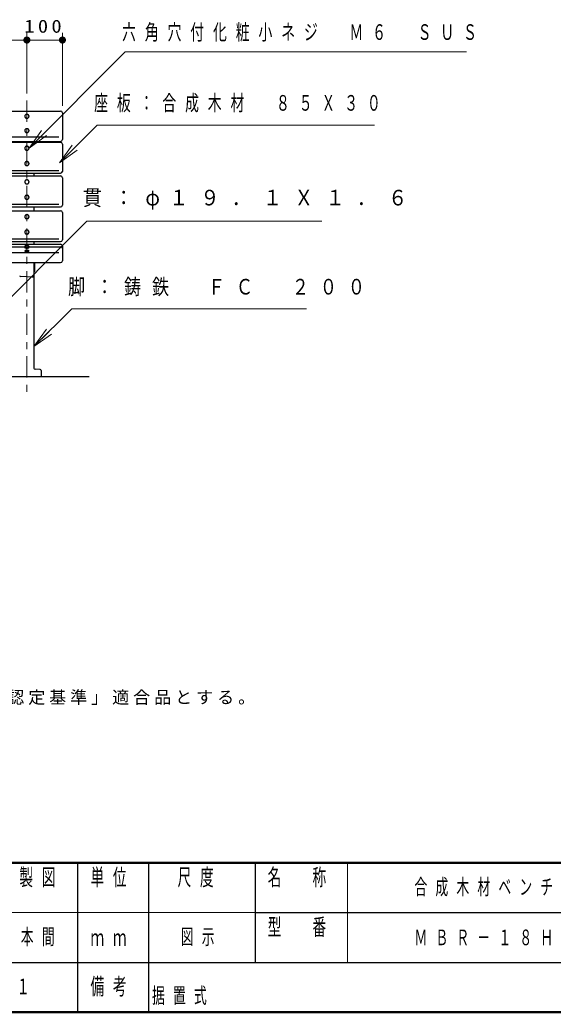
# Model space of a CAD drawing. Units: millimetres on the paper, scale 1:20. Extents: x -365 to 10, y -38 to 257.
# Drawn here: x -215.6 to -140.6, y 0 to 139.6 of the extents above; entities that cross this region are included whole.
import ezdxf

# ---------------------------------------------------------------- set-up
doc = ezdxf.new("R2010")
doc.units = ezdxf.units.MM
doc.linetypes.add('USER2', pattern=[6, 3, -1, 1, -1])
doc.layers.add('LY_1', color=4, linetype='Continuous', lineweight=25)
doc.layers.add('LY_2', color=7, linetype='Continuous', lineweight=13)
doc.styles.add('ＭＳ ゴシック', font='')
doc.styles.get('ＭＳ ゴシック').set_extended_font_data('MS Gothic')

# ---------------------------------------------------------------- blocks, each defined once
blk = doc.blocks.new('filled_dot')
at = {"color": 0, "linetype": 'Continuous', "lineweight": -2, "const_width": 1.25}
blk.add_lwpolyline([(-0.625, 0, 1), (0.625, 0, 1)], format="xyb", close=True, dxfattribs=at)

msp = doc.modelspace()

# ---------------------------------------------------------------- linework, layer by layer
at = {"layer": 'LY_1', "color": 7, "lineweight": 13}
for p, q in [((-214.596, 129.276), (-214.596, 137.776)), ((-209.596, 127.526), (-209.596, 137.776)), ((-254.596, 136.776), (-214.596, 136.776)), ((-214.596, 136.776), (-209.596, 136.776)), ((-214.296, 121.556), (-212.53, 124.032)), ((-214.296, 121.556), (-212.176, 123.679)), ((-211.822, 123.326), (-214.296, 121.556)), ((-210.009, 119.499), (-208.241, 121.974)), ((-210.009, 119.499), (-207.888, 121.62)), ((-207.534, 121.267), (-210.009, 119.499)), ((-213.596, 93.643), (-211.828, 96.117)), ((-213.596, 93.643), (-211.474, 95.764)), ((-211.121, 95.41), (-213.596, 93.643))]:
    msp.add_line(p, q, dxfattribs=at)
at = {"layer": 'LY_1', "color": 7, "linetype": 'USER2', "lineweight": 13}
msp.add_line((-214.596, 128.276), (-214.596, 86.345), dxfattribs=at)
at = {"layer": 'LY_1'}
for p, q in [((-299.346, 126.776), (-209.846, 126.776)), ((-209.596, 126.526), (-209.596, 122.773)), ((-299.346, 122.523), (-209.846, 122.523)), ((-299.346, 122.393), (-209.846, 122.393)), ((-213.596, 122.523), (-213.596, 122.393)), ((-209.596, 122.143), (-209.596, 118.3)), ((-299.346, 118.05), (-209.846, 118.05)), ((-299.346, 117.647), (-209.846, 117.647)), ((-213.596, 118.05), (-213.596, 117.647)), ((-209.596, 117.397), (-209.596, 113.554)), ((-299.346, 113.304), (-209.846, 113.304)), ((-213.596, 113.304), (-213.596, 112.758)), ((-299.346, 112.758), (-209.846, 112.758)), ((-209.596, 112.508), (-209.596, 108.665)), ((-299.346, 108.415), (-209.846, 108.415)), ((-299.346, 108.045), (-209.846, 108.045)), ((-299.346, 107.689), (-209.846, 107.689)), ((-213.596, 108.415), (-213.596, 108.045)), ((-209.596, 107.795), (-209.596, 105.709)), ((-299.346, 105.459), (-209.846, 105.459)), ((-213.596, 105.459), (-213.596, 90.619)), ((-213.546, 105.459), (-213.546, 104.185)), ((-213.796, 103.435), (-215.5, 103.503)), ((-213.796, 103.435), (-213.692, 103.439)), ((-213.546, 104.185), (-213.596, 104.183)), ((-305.63, 89.435), (-205.846, 89.435)), ((-212.74, 90.44), (-213.452, 90.469)), ((-212.596, 90.29), (-212.596, 89.435))]:
    msp.add_line(p, q, dxfattribs=at)
at = {"layer": 'LY_1', "color": 7}
for p, q in [((-299.096, 123.137), (-210.096, 123.137)), ((-299.096, 118.44), (-210.096, 118.44)), ((-299.096, 113.694), (-210.096, 113.694)), ((-299.096, 108.805), (-210.096, 108.805)), ((-299.096, 106.898), (-210.096, 106.898))]:
    msp.add_line(p, q, dxfattribs=at)
at = {"layer": 'LY_1', "color": 7, "lineweight": 13}
for points in [[(-214.296, 121.556), (-200.752, 135.119), (-152.752, 135.119)], [(-210.009, 119.499), (-204.706, 124.802), (-165.686, 124.802)], [(-220.297, 97.162), (-206.155, 111.304), (-173.131, 111.304)], [(-213.596, 93.643), (-208.292, 98.946), (-175.268, 98.946)]]:
    msp.add_lwpolyline(points, dxfattribs=at)
at = {"layer": 'LY_1'}
for points in [[(-214.296, 126.05), (-214.297, 126.073), (-214.3, 126.096), (-214.306, 126.119), (-214.314, 126.142), (-214.324, 126.163), (-214.336, 126.184), (-214.35, 126.204), (-214.366, 126.223), (-214.384, 126.24), (-214.403, 126.256), (-214.424, 126.27), (-214.446, 126.283), (-214.469, 126.293), (-214.493, 126.302), (-214.518, 126.309), (-214.544, 126.315), (-214.57, 126.318), (-214.596, 126.319), (-214.622, 126.318), (-214.648, 126.315), (-214.674, 126.309), (-214.699, 126.302), (-214.723, 126.293), (-214.746, 126.283), (-214.768, 126.27), (-214.789, 126.256), (-214.808, 126.24), (-214.826, 126.223), (-214.842, 126.204), (-214.856, 126.184), (-214.868, 126.163), (-214.878, 126.142), (-214.886, 126.119), (-214.891, 126.096), (-214.895, 126.073), (-214.896, 126.05), (-214.895, 126.026), (-214.891, 126.003), (-214.886, 125.98), (-214.878, 125.958), (-214.868, 125.936), (-214.856, 125.915), (-214.842, 125.895), (-214.826, 125.877), (-214.808, 125.86), (-214.789, 125.844), (-214.768, 125.829), (-214.746, 125.817), (-214.723, 125.806), (-214.699, 125.797), (-214.674, 125.79), (-214.648, 125.785), (-214.622, 125.782), (-214.596, 125.781), (-214.57, 125.782), (-214.544, 125.785), (-214.518, 125.79), (-214.493, 125.797), (-214.469, 125.806), (-214.446, 125.817), (-214.424, 125.829), (-214.403, 125.844), (-214.384, 125.86), (-214.366, 125.877), (-214.35, 125.895), (-214.336, 125.915), (-214.324, 125.936), (-214.314, 125.958), (-214.306, 125.98), (-214.3, 126.003), (-214.297, 126.026)], [(-214.296, 124.033), (-214.297, 124.057), (-214.3, 124.08), (-214.306, 124.103), (-214.314, 124.125), (-214.324, 124.147), (-214.336, 124.168), (-214.35, 124.187), (-214.366, 124.206), (-214.384, 124.223), (-214.403, 124.239), (-214.424, 124.253), (-214.446, 124.266), (-214.469, 124.277), (-214.493, 124.286), (-214.518, 124.293), (-214.544, 124.298), (-214.57, 124.301), (-214.596, 124.302), (-214.622, 124.301), (-214.648, 124.298), (-214.674, 124.293), (-214.699, 124.286), (-214.723, 124.277), (-214.746, 124.266), (-214.768, 124.253), (-214.789, 124.239), (-214.808, 124.223), (-214.826, 124.206), (-214.842, 124.187), (-214.856, 124.168), (-214.868, 124.147), (-214.878, 124.125), (-214.886, 124.103), (-214.891, 124.08), (-214.895, 124.057), (-214.896, 124.033), (-214.895, 124.01), (-214.891, 123.986), (-214.886, 123.964), (-214.878, 123.941), (-214.868, 123.919), (-214.856, 123.899), (-214.842, 123.879), (-214.826, 123.86), (-214.808, 123.843), (-214.789, 123.827), (-214.768, 123.813), (-214.746, 123.8), (-214.723, 123.789), (-214.699, 123.78), (-214.674, 123.773), (-214.648, 123.768), (-214.622, 123.765), (-214.596, 123.764), (-214.57, 123.765), (-214.544, 123.768), (-214.518, 123.773), (-214.493, 123.78), (-214.469, 123.789), (-214.446, 123.8), (-214.424, 123.813), (-214.403, 123.827), (-214.384, 123.843), (-214.366, 123.86), (-214.35, 123.879), (-214.336, 123.899), (-214.324, 123.919), (-214.314, 123.941), (-214.306, 123.964), (-214.3, 123.986), (-214.297, 124.01)], [(-214.296, 121.556), (-214.297, 121.581), (-214.3, 121.606), (-214.306, 121.63), (-214.314, 121.654), (-214.324, 121.678), (-214.336, 121.7), (-214.35, 121.721), (-214.366, 121.741), (-214.384, 121.759), (-214.403, 121.776), (-214.424, 121.792), (-214.446, 121.805), (-214.469, 121.817), (-214.493, 121.826), (-214.518, 121.834), (-214.544, 121.839), (-214.57, 121.843), (-214.596, 121.844), (-214.622, 121.843), (-214.648, 121.839), (-214.674, 121.834), (-214.699, 121.826), (-214.723, 121.817), (-214.746, 121.805), (-214.768, 121.792), (-214.789, 121.776), (-214.808, 121.759), (-214.826, 121.741), (-214.842, 121.721), (-214.856, 121.7), (-214.868, 121.678), (-214.878, 121.654), (-214.886, 121.63), (-214.891, 121.606), (-214.895, 121.581), (-214.896, 121.556), (-214.895, 121.531), (-214.891, 121.506), (-214.886, 121.482), (-214.878, 121.458), (-214.868, 121.434), (-214.856, 121.412), (-214.842, 121.391), (-214.826, 121.371), (-214.808, 121.353), (-214.789, 121.336), (-214.768, 121.32), (-214.746, 121.307), (-214.723, 121.295), (-214.699, 121.286), (-214.674, 121.278), (-214.648, 121.273), (-214.622, 121.269), (-214.596, 121.268), (-214.57, 121.269), (-214.544, 121.273), (-214.518, 121.278), (-214.493, 121.286), (-214.469, 121.295), (-214.446, 121.307), (-214.424, 121.32), (-214.403, 121.336), (-214.384, 121.353), (-214.366, 121.371), (-214.35, 121.391), (-214.336, 121.412), (-214.324, 121.434), (-214.314, 121.458), (-214.306, 121.482), (-214.3, 121.506), (-214.297, 121.531)], [(-214.296, 119.399), (-214.297, 119.424), (-214.3, 119.449), (-214.306, 119.473), (-214.314, 119.497), (-214.324, 119.52), (-214.336, 119.543), (-214.35, 119.564), (-214.366, 119.584), (-214.384, 119.602), (-214.403, 119.619), (-214.424, 119.634), (-214.446, 119.648), (-214.469, 119.659), (-214.493, 119.669), (-214.518, 119.677), (-214.544, 119.682), (-214.57, 119.685), (-214.596, 119.686), (-214.622, 119.685), (-214.648, 119.682), (-214.674, 119.677), (-214.699, 119.669), (-214.723, 119.659), (-214.746, 119.648), (-214.768, 119.634), (-214.789, 119.619), (-214.808, 119.602), (-214.826, 119.584), (-214.842, 119.564), (-214.856, 119.543), (-214.868, 119.52), (-214.878, 119.497), (-214.886, 119.473), (-214.891, 119.449), (-214.895, 119.424), (-214.896, 119.399), (-214.895, 119.374), (-214.891, 119.349), (-214.886, 119.324), (-214.878, 119.3), (-214.868, 119.277), (-214.856, 119.255), (-214.842, 119.234), (-214.826, 119.214), (-214.808, 119.195), (-214.789, 119.178), (-214.768, 119.163), (-214.746, 119.15), (-214.723, 119.138), (-214.699, 119.129), (-214.674, 119.121), (-214.648, 119.116), (-214.622, 119.112), (-214.596, 119.111), (-214.57, 119.112), (-214.544, 119.116), (-214.518, 119.121), (-214.493, 119.129), (-214.469, 119.138), (-214.446, 119.15), (-214.424, 119.163), (-214.403, 119.178), (-214.384, 119.195), (-214.366, 119.214), (-214.35, 119.234), (-214.336, 119.255), (-214.324, 119.277), (-214.314, 119.3), (-214.306, 119.324), (-214.3, 119.349), (-214.297, 119.374)], [(-214.296, 116.81), (-214.297, 116.835), (-214.3, 116.86), (-214.306, 116.885), (-214.314, 116.909), (-214.324, 116.932), (-214.336, 116.954), (-214.35, 116.975), (-214.366, 116.995), (-214.384, 117.014), (-214.403, 117.031), (-214.424, 117.046), (-214.446, 117.059), (-214.469, 117.071), (-214.493, 117.08), (-214.518, 117.088), (-214.544, 117.093), (-214.57, 117.097), (-214.596, 117.098), (-214.622, 117.097), (-214.648, 117.093), (-214.674, 117.088), (-214.699, 117.08), (-214.723, 117.071), (-214.746, 117.059), (-214.768, 117.046), (-214.789, 117.031), (-214.808, 117.014), (-214.826, 116.995), (-214.842, 116.975), (-214.856, 116.954), (-214.868, 116.932), (-214.878, 116.909), (-214.886, 116.885), (-214.891, 116.86), (-214.895, 116.835), (-214.896, 116.81), (-214.895, 116.785), (-214.891, 116.76), (-214.886, 116.736), (-214.878, 116.712), (-214.868, 116.689), (-214.856, 116.666), (-214.842, 116.645), (-214.826, 116.625), (-214.808, 116.607), (-214.789, 116.59), (-214.768, 116.575), (-214.746, 116.561), (-214.723, 116.55), (-214.699, 116.54), (-214.674, 116.532), (-214.648, 116.527), (-214.622, 116.524), (-214.596, 116.523), (-214.57, 116.524), (-214.544, 116.527), (-214.518, 116.532), (-214.493, 116.54), (-214.469, 116.55), (-214.446, 116.561), (-214.424, 116.575), (-214.403, 116.59), (-214.384, 116.607), (-214.366, 116.625), (-214.35, 116.645), (-214.336, 116.666), (-214.324, 116.689), (-214.314, 116.712), (-214.306, 116.736), (-214.3, 116.76), (-214.297, 116.785)], [(-214.296, 114.653), (-214.297, 114.678), (-214.3, 114.703), (-214.306, 114.727), (-214.314, 114.751), (-214.324, 114.775), (-214.336, 114.797), (-214.35, 114.818), (-214.366, 114.838), (-214.384, 114.856), (-214.403, 114.873), (-214.424, 114.889), (-214.446, 114.902), (-214.469, 114.914), (-214.493, 114.923), (-214.518, 114.931), (-214.544, 114.936), (-214.57, 114.939), (-214.596, 114.941), (-214.622, 114.939), (-214.648, 114.936), (-214.674, 114.931), (-214.699, 114.923), (-214.723, 114.914), (-214.746, 114.902), (-214.768, 114.889), (-214.789, 114.873), (-214.808, 114.856), (-214.826, 114.838), (-214.842, 114.818), (-214.856, 114.797), (-214.868, 114.775), (-214.878, 114.751), (-214.886, 114.727), (-214.891, 114.703), (-214.895, 114.678), (-214.896, 114.653), (-214.895, 114.628), (-214.891, 114.603), (-214.886, 114.579), (-214.878, 114.555), (-214.868, 114.531), (-214.856, 114.509), (-214.842, 114.488), (-214.826, 114.468), (-214.808, 114.45), (-214.789, 114.433), (-214.768, 114.417), (-214.746, 114.404), (-214.723, 114.392), (-214.699, 114.383), (-214.674, 114.375), (-214.648, 114.37), (-214.622, 114.366), (-214.596, 114.365), (-214.57, 114.366), (-214.544, 114.37), (-214.518, 114.375), (-214.493, 114.383), (-214.469, 114.392), (-214.446, 114.404), (-214.424, 114.417), (-214.403, 114.433), (-214.384, 114.45), (-214.366, 114.468), (-214.35, 114.488), (-214.336, 114.509), (-214.324, 114.531), (-214.314, 114.555), (-214.306, 114.579), (-214.3, 114.603), (-214.297, 114.628)], [(-214.296, 111.921), (-214.297, 111.946), (-214.3, 111.97), (-214.306, 111.995), (-214.314, 112.019), (-214.324, 112.042), (-214.336, 112.064), (-214.35, 112.085), (-214.366, 112.105), (-214.384, 112.124), (-214.403, 112.141), (-214.424, 112.156), (-214.446, 112.17), (-214.469, 112.181), (-214.493, 112.191), (-214.518, 112.198), (-214.544, 112.204), (-214.57, 112.207), (-214.596, 112.208), (-214.622, 112.207), (-214.648, 112.204), (-214.674, 112.198), (-214.699, 112.191), (-214.723, 112.181), (-214.746, 112.17), (-214.768, 112.156), (-214.789, 112.141), (-214.808, 112.124), (-214.826, 112.105), (-214.842, 112.085), (-214.856, 112.064), (-214.868, 112.042), (-214.878, 112.019), (-214.886, 111.995), (-214.891, 111.97), (-214.895, 111.946), (-214.896, 111.921), (-214.895, 111.895), (-214.891, 111.871), (-214.886, 111.846), (-214.878, 111.822), (-214.868, 111.799), (-214.856, 111.777), (-214.842, 111.756), (-214.826, 111.736), (-214.808, 111.717), (-214.789, 111.7), (-214.768, 111.685), (-214.746, 111.671), (-214.723, 111.66), (-214.699, 111.65), (-214.674, 111.643), (-214.648, 111.637), (-214.622, 111.634), (-214.596, 111.633), (-214.57, 111.634), (-214.544, 111.637), (-214.518, 111.643), (-214.493, 111.65), (-214.469, 111.66), (-214.446, 111.671), (-214.424, 111.685), (-214.403, 111.7), (-214.384, 111.717), (-214.366, 111.736), (-214.35, 111.756), (-214.336, 111.777), (-214.324, 111.799), (-214.314, 111.822), (-214.306, 111.846), (-214.3, 111.871), (-214.297, 111.895)], [(-214.296, 109.763), (-214.297, 109.788), (-214.3, 109.813), (-214.306, 109.838), (-214.314, 109.862), (-214.324, 109.885), (-214.336, 109.907), (-214.35, 109.928), (-214.366, 109.948), (-214.384, 109.967), (-214.403, 109.984), (-214.424, 109.999), (-214.446, 110.012), (-214.469, 110.024), (-214.493, 110.034), (-214.518, 110.041), (-214.544, 110.047), (-214.57, 110.05), (-214.596, 110.051), (-214.622, 110.05), (-214.648, 110.047), (-214.674, 110.041), (-214.699, 110.034), (-214.723, 110.024), (-214.746, 110.012), (-214.768, 109.999), (-214.789, 109.984), (-214.808, 109.967), (-214.826, 109.948), (-214.842, 109.928), (-214.856, 109.907), (-214.868, 109.885), (-214.878, 109.862), (-214.886, 109.838), (-214.891, 109.813), (-214.895, 109.788), (-214.896, 109.763), (-214.895, 109.738), (-214.891, 109.713), (-214.886, 109.689), (-214.878, 109.665), (-214.868, 109.642), (-214.856, 109.619), (-214.842, 109.598), (-214.826, 109.578), (-214.808, 109.56), (-214.789, 109.543), (-214.768, 109.528), (-214.746, 109.514), (-214.723, 109.503), (-214.699, 109.493), (-214.674, 109.485), (-214.648, 109.48), (-214.622, 109.477), (-214.596, 109.476), (-214.57, 109.477), (-214.544, 109.48), (-214.518, 109.485), (-214.493, 109.493), (-214.469, 109.503), (-214.446, 109.514), (-214.424, 109.528), (-214.403, 109.543), (-214.384, 109.56), (-214.366, 109.578), (-214.35, 109.598), (-214.336, 109.619), (-214.324, 109.642), (-214.314, 109.665), (-214.306, 109.689), (-214.3, 109.713), (-214.297, 109.738)], [(-214.296, 107.574), (-214.297, 107.579), (-214.3, 107.585), (-214.306, 107.59), (-214.314, 107.595), (-214.324, 107.6), (-214.336, 107.605), (-214.35, 107.61), (-214.366, 107.614), (-214.384, 107.618), (-214.403, 107.622), (-214.424, 107.625), (-214.446, 107.628), (-214.469, 107.63), (-214.493, 107.632), (-214.518, 107.634), (-214.544, 107.635), (-214.57, 107.636), (-214.596, 107.636), (-214.622, 107.636), (-214.648, 107.635), (-214.674, 107.634), (-214.699, 107.632), (-214.723, 107.63), (-214.746, 107.628), (-214.768, 107.625), (-214.789, 107.622), (-214.808, 107.618), (-214.826, 107.614), (-214.842, 107.61), (-214.856, 107.605), (-214.868, 107.6), (-214.878, 107.595), (-214.886, 107.59), (-214.891, 107.585), (-214.895, 107.579), (-214.896, 107.574), (-214.895, 107.568), (-214.891, 107.563), (-214.886, 107.558), (-214.878, 107.552), (-214.868, 107.547), (-214.856, 107.543), (-214.842, 107.538), (-214.826, 107.534), (-214.808, 107.53), (-214.789, 107.526), (-214.768, 107.523), (-214.746, 107.52), (-214.723, 107.517), (-214.699, 107.515), (-214.674, 107.513), (-214.648, 107.512), (-214.622, 107.512), (-214.596, 107.511), (-214.57, 107.512), (-214.544, 107.512), (-214.518, 107.513), (-214.493, 107.515), (-214.469, 107.517), (-214.446, 107.52), (-214.424, 107.523), (-214.403, 107.526), (-214.384, 107.53), (-214.366, 107.534), (-214.35, 107.538), (-214.336, 107.543), (-214.324, 107.547), (-214.314, 107.552), (-214.306, 107.558), (-214.3, 107.563), (-214.297, 107.568)], [(-214.296, 107.106), (-214.297, 107.111), (-214.3, 107.117), (-214.306, 107.122), (-214.314, 107.127), (-214.324, 107.132), (-214.336, 107.137), (-214.35, 107.142), (-214.366, 107.146), (-214.384, 107.15), (-214.403, 107.154), (-214.424, 107.157), (-214.446, 107.16), (-214.469, 107.162), (-214.493, 107.165), (-214.518, 107.166), (-214.544, 107.167), (-214.57, 107.168), (-214.596, 107.168), (-214.622, 107.168), (-214.648, 107.167), (-214.674, 107.166), (-214.699, 107.165), (-214.723, 107.162), (-214.746, 107.16), (-214.768, 107.157), (-214.789, 107.154), (-214.808, 107.15), (-214.826, 107.146), (-214.842, 107.142), (-214.856, 107.137), (-214.868, 107.132), (-214.878, 107.127), (-214.886, 107.122), (-214.891, 107.117), (-214.895, 107.111), (-214.896, 107.106), (-214.895, 107.1), (-214.891, 107.095), (-214.886, 107.09), (-214.878, 107.085), (-214.868, 107.08), (-214.856, 107.075), (-214.842, 107.07), (-214.826, 107.066), (-214.808, 107.062), (-214.789, 107.058), (-214.768, 107.055), (-214.746, 107.052), (-214.723, 107.049), (-214.699, 107.047), (-214.674, 107.046), (-214.648, 107.045), (-214.622, 107.044), (-214.596, 107.044), (-214.57, 107.044), (-214.544, 107.045), (-214.518, 107.046), (-214.493, 107.047), (-214.469, 107.049), (-214.446, 107.052), (-214.424, 107.055), (-214.403, 107.058), (-214.384, 107.062), (-214.366, 107.066), (-214.35, 107.07), (-214.336, 107.075), (-214.324, 107.08), (-214.314, 107.085), (-214.306, 107.09), (-214.3, 107.095), (-214.297, 107.1)]]:
    msp.add_lwpolyline(points, close=True, dxfattribs=at)
msp.add_lwpolyline([(-214.302, 107.689), (-214.297, 107.709), (-214.297, 107.73), (-214.302, 107.751), (-214.314, 107.771), (-214.33, 107.79), (-214.351, 107.808), (-214.377, 107.824), (-214.408, 107.839), (-214.441, 107.851), (-214.478, 107.86), (-214.516, 107.867), (-214.557, 107.871), (-214.597, 107.873), (-214.638, 107.871), (-214.679, 107.867), (-214.717, 107.86), (-214.753, 107.85), (-214.787, 107.838), (-214.817, 107.823), (-214.842, 107.807), (-214.863, 107.789), (-214.879, 107.77), (-214.89, 107.749), (-214.895, 107.729), (-214.895, 107.709), (-214.89, 107.689)], dxfattribs=at)
for centre, radius, start, end in [((-209.846, 126.526), 0.25, 0, 89.99998), ((-209.846, 122.773), 0.25, 270.00002, 0), ((-209.846, 122.143), 0.25, 0, 89.99998), ((-209.846, 118.3), 0.25, 270.00002, 0), ((-209.846, 117.397), 0.25, 0, 89.99998), ((-209.846, 113.554), 0.25, 270.00002, 0), ((-209.846, 112.508), 0.25, 0, 89.99998), ((-209.846, 108.665), 0.25, 270.00002, 0), ((-209.846, 107.795), 0.25, 0, 89.99998), ((-209.846, 107.439), 0.25, 0, 89.99998), ((-209.846, 105.709), 0.25, 270.00002, 0), ((-215.496, 103.603), 0.1, 180, 267.70943), ((-213.696, 103.539), 0.1, 272.29064, 0.00004), ((-213.446, 90.619), 0.15, 179.99996, 267.70997), ((-212.746, 90.29), 0.15, 0, 87.70991)]:
    msp.add_arc(centre, radius, start, end, dxfattribs=at)
at = {"layer": 'LY_2', "lineweight": 50}
for p, q in [((-365, 21), (0, 21)), ((-365, 0), (0, 0))]:
    msp.add_line(p, q, dxfattribs=at)
at = {"layer": 'LY_2', "color": 211, "lineweight": 25}
for p, q in [((-207.5, 21), (-207.5, 0)), ((-197.5, 21), (-197.5, 7)), ((-182.5, 21), (-182.5, 7)), ((-182.5, 14), (-70, 14)), ((-237.5, 7), (0, 7))]:
    msp.add_line(p, q, dxfattribs=at)
at = {"layer": 'LY_2'}
for p, q in [((-169.5, 21), (-169.5, 7)), ((-237.5, 14), (-182.5, 14))]:
    msp.add_line(p, q, dxfattribs=at)
at = {"layer": 'LY_2', "lineweight": 25}
msp.add_line((-197.5, 7), (-197.5, 0), dxfattribs=at)

# ---------------------------------------------------------------- block references
at = {"layer": 'LY_1', "color": 7, "lineweight": 13, "xscale": 0.4, "yscale": 0.4}
msp.add_blockref('filled_dot', (-214.596, 136.776), dxfattribs=at)
at = {"layer": 'LY_1', "color": 7, "lineweight": 13, "xscale": 0.4, "yscale": 0.4, "rotation": 180}
for p in [(-214.596, 136.776), (-209.596, 136.776)]:
    msp.add_blockref('filled_dot', p, dxfattribs=at)

# ---------------------------------------------------------------- texts
at = {"layer": 'LY_1', "color": 7, "style": 'ＭＳ ゴシック'}
for s, insert, char_height, attachment_point in [('\\T1.33;\\W1.15;100', (-212.096, 137.776), 1.833, 8), ('\\T1.64;\\W0.65;六角穴付化粧小ネジ\u3000Ｍ６\u3000ＳＵＳ', (-201.207, 137.769), 2.199, 4), ('\\T1.64;\\W0.65;座板：合成木材\u3000８５Ｘ３０', (-205.136, 127.802), 2.199, 4), ('\\T1.63;\\W0.9;貫：φ１９．１Ｘ１．６', (-206.728, 114.304), 2.199, 4), ('\\T1.64;\\W0.8;脚：鋳鉄\u3000ＦＣ\u3000２００', (-208.797, 101.946), 2.199, 4), ('\\T1.23;木材は、木粉入り再生プラスチック（ポリプロピレン系・色：サンディーブラウン）とし、「再生有機系建材認定基準」適合品とする。', (-362.052, 43.196), 1.76, 7), ('\\T1.64;\\W0.6;合成木材ベンチ', (-149.75, 17.5), 2.199, 5), ('\\T1.64;\\W0.6;本間', (-212.5, 10.5), 2.199, 5), ('\\T1.64;\\W0.6;図示', (-190, 10.5), 2.199, 5), ('\\T1.64;\\W0.6;ＭＢＲ－１８Ｈ', (-149.75, 10.5), 2.199, 5), ('\\T1.64;\\W0.6;１／１', (-217.5, 3.5), 2.199, 5), ('\\T1.64;\\W0.6;据置式', (-197, 1), 2.199, 7)]:
    msp.add_mtext(s, dxfattribs=dict(at, insert=insert, char_height=char_height, attachment_point=attachment_point))
at = {"layer": 'LY_2', "color": 4, "char_height": 2.346, "style": 'ＭＳ ゴシック'}
for s, insert, attachment_point in [('\\T1.64;\\W0.6;製図', (-212.5, 20.167), 2), ('\\T1.64;\\W0.6;単位', (-202.5, 20.167), 2), ('\\T1.64;\\W0.6;尺度', (-190.25, 20.167), 2), ('\\T1.64;\\W0.6;名\u3000称', (-176, 20.167), 2), ('\\T1.64;\\W0.6;型\u3000番', (-176, 13.167), 2), ('\\T1.64;\\W0.6;ｍｍ', (-202.5, 10.5), 5), ('\\T1.64;\\W0.6;備考', (-202.5, 3.5), 5)]:
    msp.add_mtext(s, dxfattribs=dict(at, insert=insert, attachment_point=attachment_point))

doc.saveas('drawing.dxf')
